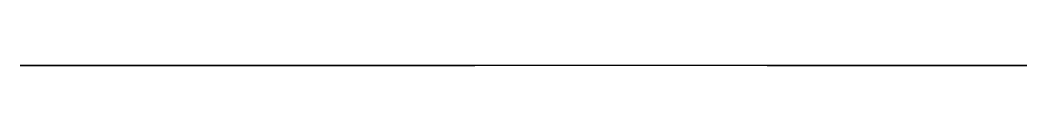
# Model space of a CAD drawing. Header units: millimetres. Extents: x -70 to 240, y 0 to 0.
import ezdxf

# ---------------------------------------------------------------- set-up
doc = ezdxf.new("R2010")
doc.units = ezdxf.units.MM

msp = doc.modelspace()

# ---------------------------------------------------------------- linework, layer by layer
at = {"color": 7, "extrusion": (0, -1, 0)}
for points in [[(200, -40), (120, -40), (120, -60), (36.06, -60)], [(200, 40), (120, 40), (120, 60), (36.06, 60)]]:
    msp.add_lwpolyline(points, dxfattribs=at)
for centre, radius in [((0, 0), 70), ((200, 0), 40), ((200, 0), 20)]:
    msp.add_circle(centre, radius, dxfattribs=at)

doc.saveas('drawing.dxf')
